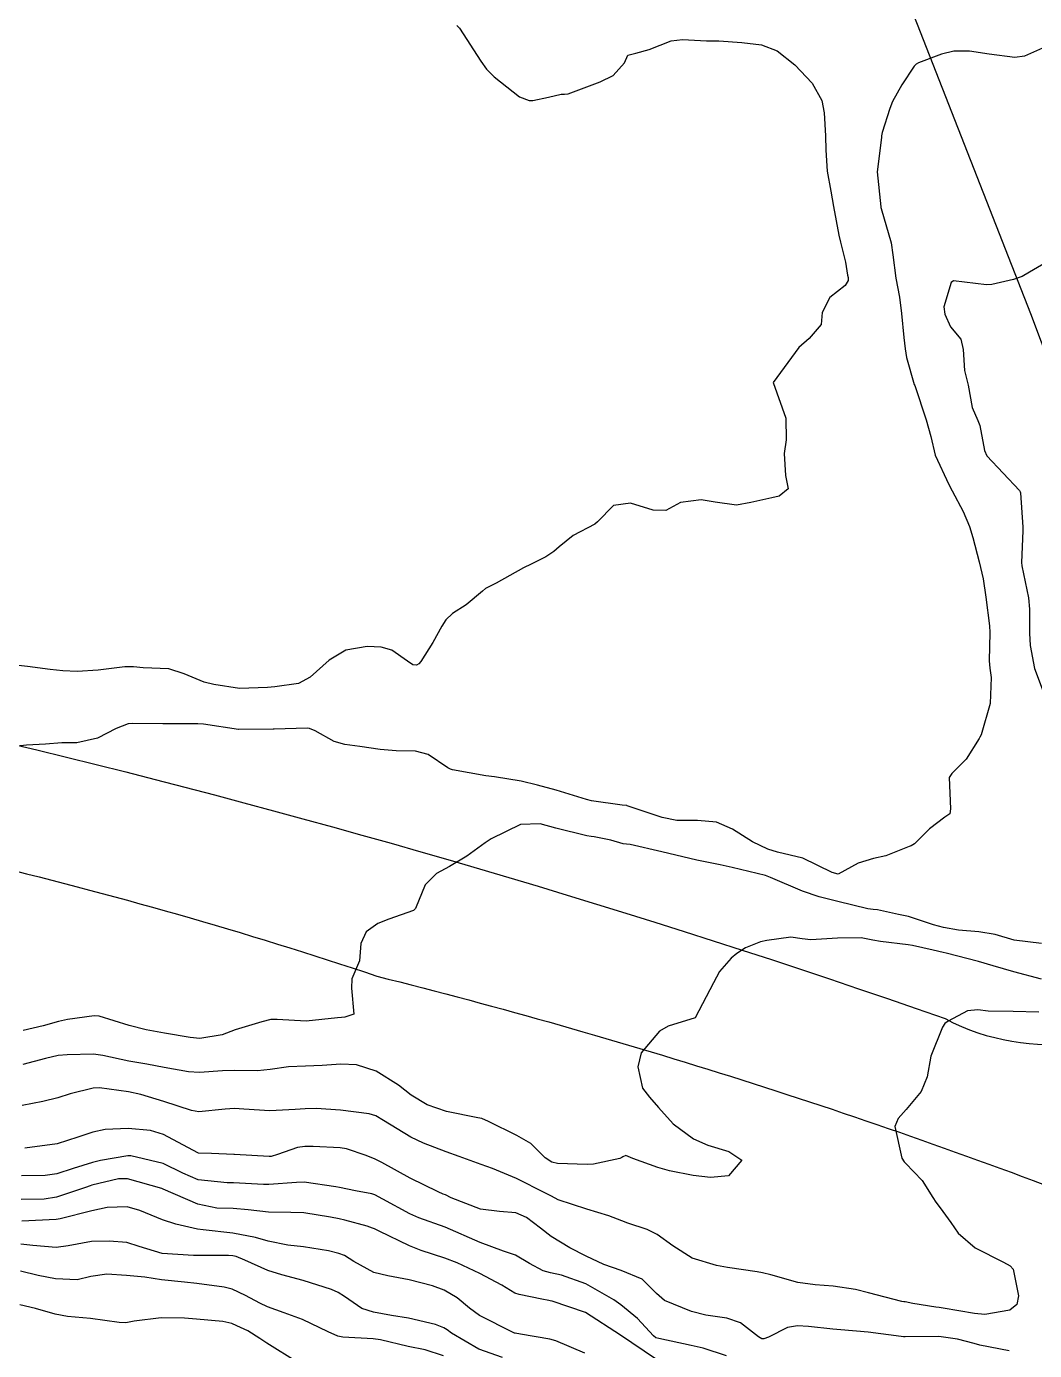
# Model space of a CAD drawing. Header units: metres. Extents: x 292545 to 299085, y 7450245 to 7463078.
# Drawn here: x 292747.6 to 292804.7, y 7462855.1 to 7462930.1 of the extents above; entities that cross this region are included whole.
import ezdxf

# ---------------------------------------------------------------- set-up
doc = ezdxf.new("R2010")
doc.units = ezdxf.units.M
for name, color, linetype in [('Curvas de Nivel 1m', 11, 'Continuous'), ('Curvas de Nivel 5m', 15, 'Continuous'), ('Vias Primárias', 230, 'Continuous')]:
    doc.layers.add(name, color=color, linetype=linetype)

msp = doc.modelspace()

# ---------------------------------------------------------------- linework, layer by layer
at = {"layer": 'Curvas de Nivel 1m', "flags": 128}
for points, elevation in [([(292772.006, 7462930.111), (292772.141, 7462929.951), (292773.347, 7462928.091), (292773.667, 7462927.645), (292774.104, 7462927.205), (292775.543, 7462926.066), (292776.09, 7462925.856), (292776.293, 7462925.855), (292777.178, 7462926.049), (292777.908, 7462926.229), (292778.095, 7462926.215), (292778.304, 7462926.246), (292780.102, 7462926.923), (292780.833, 7462927.276), (292781.479, 7462927.996), (292781.679, 7462928.433), (292782.118, 7462928.542), (292782.884, 7462928.742), (292784.126, 7462929.232), (292784.767, 7462929.313), (292786.126, 7462929.24), (292786.828, 7462929.231), (292788.125, 7462929.152), (292789.237, 7462929.016), (292790.121, 7462928.672), (292791.117, 7462927.88), (292792.103, 7462926.839), (292792.654, 7462925.864), (292792.789, 7462925.157), (292792.846, 7462923.862), (292792.87, 7462923.047), (292792.952, 7462921.861), (292793.153, 7462920.732), (292793.316, 7462919.857), (292793.616, 7462918.237), (292793.706, 7462917.853), (292793.982, 7462916.718), (292794.108, 7462915.981), (292794.132, 7462915.848), (292794.14, 7462915.678), (292793.966, 7462915.404), (292793.094, 7462914.721), (292792.675, 7462913.863), (292792.601, 7462913.198), (292791.928, 7462912.405), (292791.34, 7462911.879), (292789.903, 7462909.9), (292790.614, 7462907.889), (292790.632, 7462906.659), (292790.511, 7462905.89), (292790.6, 7462904.648), (292790.742, 7462903.886), (292790.238, 7462903.482), (292789.825, 7462903.377), (292788.623, 7462903.11), (292787.819, 7462902.975), (292786.61, 7462903.143), (292785.823, 7462903.275), (292784.654, 7462903.124), (292783.813, 7462902.674), (292783.113, 7462902.677), (292781.819, 7462903.074), (292780.865, 7462902.957), (292779.964, 7462902.018), (292779.802, 7462901.897), (292778.577, 7462901.25), (292777.789, 7462900.604), (292777.489, 7462900.34), (292777.031, 7462900.048), (292776.2, 7462899.635), (292775.776, 7462899.417), (292774.231, 7462898.547), (292773.765, 7462898.324), (292773.611, 7462898.245), (292773.446, 7462898.093), (292772.532, 7462897.321), (292771.744, 7462896.84), (292771.368, 7462896.484), (292771.154, 7462896.116), (292770.641, 7462895.204), (292769.954, 7462894.128), (292769.843, 7462893.996), (292769.71, 7462893.914), (292769.506, 7462893.928), (292769.213, 7462894.137), (292768.322, 7462894.754), (292767.721, 7462894.923), (292766.914, 7462894.975), (292765.719, 7462894.768), (292764.779, 7462894.194), (292763.703, 7462893.226), (292763.032, 7462892.885), (292761.698, 7462892.692), (292761.287, 7462892.644), (292759.696, 7462892.59), (292758.249, 7462892.822), (292757.7, 7462892.958), (292756.576, 7462893.42), (292755.707, 7462893.697), (292754.258, 7462893.764), (292753.708, 7462893.813), (292753.204, 7462893.824), (292751.706, 7462893.639), (292750.517, 7462893.549), (292749.705, 7462893.584), (292748.992, 7462893.667), (292747.707, 7462893.829), (292747.197, 7462893.887)], 719), ([(292805.311, 7462928.899), (292804.119, 7462928.364), (292803.563, 7462928.291), (292802.12, 7462928.494), (292801.011, 7462928.655), (292800.122, 7462928.647), (292799.427, 7462928.48), (292798.115, 7462928.001), (292797.989, 7462927.926), (292797.868, 7462927.802), (292797.17, 7462926.742), (292796.65, 7462925.814), (292796.492, 7462925.411), (292796.066, 7462924.044), (292796.026, 7462923.858), (292796.023, 7462923.821), (292796.019, 7462923.777), (292795.77, 7462921.824), (292795.983, 7462919.851), (292795.99, 7462919.82), (292795.995, 7462919.802), (292796.012, 7462919.746), (292796.577, 7462917.814), (292796.672, 7462917.127), (292796.831, 7462915.811), (292797.034, 7462914.732), (292797.162, 7462913.808), (292797.289, 7462912.447), (292797.355, 7462911.806), (292797.438, 7462911.327), (292797.881, 7462909.8), (292797.902, 7462909.742), (292798.559, 7462907.793), (292798.809, 7462906.845), (292799.065, 7462905.788), (292799.828, 7462904.129), (292800.025, 7462903.777), (292800.648, 7462902.604), (292801.01, 7462901.762), (292801.182, 7462901.144), (292801.55, 7462899.762), (292801.769, 7462898.807), (292801.929, 7462897.757), (292802.131, 7462896.148), (292802.147, 7462895.754), (292802.117, 7462894.154), (292802.153, 7462893.753), (292802.235, 7462893.222), (292802.174, 7462891.753), (292801.665, 7462889.979), (292801.593, 7462889.832), (292801.543, 7462889.761), (292800.811, 7462888.602), (292799.999, 7462887.776), (292799.858, 7462887.55), (292799.926, 7462885.777), (292799.881, 7462885.506), (292799.608, 7462885.309), (292798.73, 7462884.661), (292797.885, 7462883.797), (292797.699, 7462883.691), (292797.591, 7462883.648), (292796.276, 7462883.126), (292795.58, 7462882.966), (292794.707, 7462882.707), (292793.567, 7462882.095), (292793.232, 7462882.191), (292791.58, 7462882.995), (292790.138, 7462883.341), (292789.587, 7462883.505), (292788.724, 7462883.909), (292787.6, 7462884.627), (292786.696, 7462885.026), (292785.605, 7462885.117), (292784.443, 7462885.123), (292783.606, 7462885.293), (292781.641, 7462885.961), (292781.613, 7462885.968), (292781.594, 7462885.972), (292781.356, 7462885.994), (292779.616, 7462886.24), (292779.325, 7462886.315), (292777.625, 7462886.844), (292776.553, 7462887.127), (292775.632, 7462887.356), (292774.129, 7462887.589), (292773.636, 7462887.653), (292771.752, 7462887.999), (292771.642, 7462888.026), (292771.489, 7462888.112), (292770.376, 7462888.855), (292769.652, 7462889.04), (292768.57, 7462889.064), (292767.653, 7462889.14), (292766.517, 7462889.309), (292765.655, 7462889.426), (292765.058, 7462889.59), (292763.982, 7462890.205), (292763.665, 7462890.33), (292763.529, 7462890.347), (292761.664, 7462890.292), (292761.605, 7462890.29), (292759.663, 7462890.27), (292759.641, 7462890.273), (292757.667, 7462890.57), (292757.35, 7462890.601), (292755.667, 7462890.602), (292755.367, 7462890.603), (292753.667, 7462890.612), (292753.406, 7462890.585), (292752.727, 7462890.334), (292751.657, 7462889.775), (292750.504, 7462889.512), (292749.654, 7462889.51), (292748.722, 7462889.452), (292747.653, 7462889.393), (292746.764, 7462889.297)], 718), ([(292805.987, 7462917.073), (292804.398, 7462916.146), (292803.975, 7462915.903), (292803.493, 7462915.735), (292802.269, 7462915.446), (292801.968, 7462915.441), (292800.088, 7462915.661), (292799.97, 7462915.56), (292799.552, 7462914.181), (292799.599, 7462913.783), (292799.936, 7462913.065), (292800.52, 7462912.363), (292800.651, 7462911.769), (292800.722, 7462910.578), (292800.92, 7462909.765), (292801.154, 7462908.49), (292801.477, 7462907.756), (292801.584, 7462907.468), (292801.856, 7462906.059), (292801.981, 7462905.749), (292803.824, 7462903.791), (292803.864, 7462903.73), (292803.883, 7462903.668), (292804.019, 7462901.728), (292804.018, 7462901.51), (292803.941, 7462899.728), (292803.972, 7462899.537), (292804.349, 7462897.724), (292804.394, 7462897.076), (292804.39, 7462895.723), (292804.428, 7462895.021), (292804.68, 7462893.72), (292805.282, 7462892.121)], 717), ([(292805.082, 7462878.16), (292803.529, 7462878.361), (292802.457, 7462878.671), (292801.534, 7462878.826), (292800.381, 7462878.925), (292799.536, 7462879.07), (292798.97, 7462879.221), (292797.542, 7462879.692), (292797.458, 7462879.718), (292796.977, 7462879.808), (292795.793, 7462880.074), (292795.546, 7462880.091), (292795.256, 7462880.123), (292793.55, 7462880.535), (292792.492, 7462880.805), (292791.555, 7462881.119), (292789.739, 7462881.898), (292789.564, 7462881.974), (292789.454, 7462882.012), (292787.571, 7462882.468), (292786.889, 7462882.615), (292785.577, 7462882.882), (292784.387, 7462883.156), (292783.587, 7462883.347), (292781.804, 7462883.775), (292781.591, 7462883.794), (292781.406, 7462883.807), (292780.719, 7462884.003), (292779.768, 7462884.191), (292779.595, 7462884.222), (292779.358, 7462884.26), (292777.599, 7462884.681), (292776.719, 7462884.931), (292775.601, 7462884.9), (292773.945, 7462884.085), (292773.591, 7462883.86), (292772.568, 7462883.115), (292771.577, 7462882.518), (292770.853, 7462882.121), (292770.214, 7462881.48), (292769.652, 7462880.138), (292769.542, 7462880.032), (292768.141, 7462879.55), (292767.534, 7462879.3), (292766.869, 7462878.828), (292766.569, 7462878.17), (292766.494, 7462877.189), (292766.062, 7462876.174), (292766.038, 7462875.631), (292766.17, 7462874.173), (292765.657, 7462873.992), (292765.471, 7462873.981), (292765.244, 7462873.957), (292763.468, 7462873.761), (292761.831, 7462873.865), (292761.469, 7462873.856), (292760.966, 7462873.736), (292759.463, 7462873.271), (292758.723, 7462873.004), (292757.458, 7462872.796), (292756.902, 7462872.842), (292755.461, 7462873.086), (292754.425, 7462873.278), (292753.465, 7462873.526), (292751.769, 7462874.048), (292751.47, 7462874.073), (292749.97, 7462873.863), (292749.467, 7462873.757), (292748.595, 7462873.514), (292747.461, 7462873.25)], 717), ([(292805.075, 7462876.138), (292803.505, 7462876.565), (292802.348, 7462876.91), (292801.514, 7462877.142), (292799.687, 7462877.612), (292799.521, 7462877.651), (292798.948, 7462877.789), (292797.775, 7462878.056), (292797.526, 7462878.097), (292795.973, 7462878.269), (292795.528, 7462878.354), (292794.875, 7462878.491), (292793.529, 7462878.457), (292792.02, 7462878.365), (292791.528, 7462878.431), (292790.897, 7462878.519), (292789.527, 7462878.341), (292789.174, 7462878.256), (292788.335, 7462877.912), (292787.835, 7462877.6), (292787.514, 7462877.342), (292786.855, 7462876.577), (292786.521, 7462875.935), (292785.473, 7462873.95), (292783.954, 7462873.479), (292783.465, 7462873.208), (292782.435, 7462871.985), (292782.24, 7462871.189), (292782.493, 7462869.984), (292782.905, 7462869.465), (292783.412, 7462868.885), (292784.235, 7462867.962), (292785.395, 7462867.115), (292786.207, 7462866.754), (292787.38, 7462866.402), (292788.112, 7462865.913), (292787.364, 7462865.015), (292786.345, 7462864.918), (292785.369, 7462865.032), (292784.033, 7462865.303), (292783.376, 7462865.494), (292781.947, 7462865.992), (292781.562, 7462866.175), (292781.384, 7462866.092), (292781.33, 7462866.054), (292781.213, 7462866.002), (292779.723, 7462865.672), (292779.378, 7462865.66), (292777.698, 7462865.717), (292777.379, 7462865.792), (292776.998, 7462866.046), (292776.181, 7462866.848), (292775.395, 7462867.308), (292773.782, 7462868.086), (292773.405, 7462868.259), (292773.191, 7462868.306), (292771.408, 7462868.665), (292770.324, 7462869.038), (292769.417, 7462869.591), (292768.695, 7462870.147), (292767.435, 7462870.94), (292766.312, 7462871.299), (292765.44, 7462871.341), (292764.379, 7462871.255), (292763.438, 7462871.216), (292762.477, 7462871.179), (292761.435, 7462871.033), (292760.711, 7462870.964), (292759.434, 7462870.981), (292758.736, 7462870.964), (292757.439, 7462870.872), (292756.819, 7462870.907), (292755.441, 7462871.149), (292754.46, 7462871.332), (292753.445, 7462871.516), (292751.963, 7462871.83), (292751.448, 7462871.899), (292749.942, 7462871.871), (292749.447, 7462871.821), (292748.724, 7462871.659), (292747.442, 7462871.309)], 716), ([(292803.254, 7462855.116), (292801.583, 7462855.432), (292801.259, 7462855.527), (292800.318, 7462855.769), (292799.264, 7462855.921), (292797.361, 7462855.905), (292797.264, 7462855.909), (292797.141, 7462855.934), (292795.266, 7462856.165), (292793.716, 7462856.302), (292793.268, 7462856.349), (292791.889, 7462856.49), (292791.269, 7462856.522), (292790.71, 7462856.444), (292789.628, 7462855.896), (292789.371, 7462855.79), (292789.261, 7462855.794), (292789.059, 7462855.903), (292788.055, 7462856.703), (292787.273, 7462856.96), (292786.086, 7462857.131), (292785.277, 7462857.338), (292783.744, 7462857.965), (292783.287, 7462858.358), (292782.478, 7462859.165), (292781.3, 7462859.669), (292780.305, 7462860.01), (292779.31, 7462860.473), (292778.398, 7462860.947), (292777.326, 7462861.588), (292776.732, 7462862.049), (292775.943, 7462862.665), (292775.341, 7462862.917), (292774.414, 7462863.007), (292773.343, 7462863.141), (292771.682, 7462863.774), (292771.351, 7462863.939), (292771.229, 7462863.989), (292770.938, 7462864.116), (292769.364, 7462864.894), (292767.758, 7462865.776), (292767.38, 7462865.963), (292766.871, 7462866.168), (292765.745, 7462866.543), (292765.387, 7462866.604), (292763.86, 7462866.676), (292763.388, 7462866.682), (292762.98, 7462866.621), (292761.844, 7462866.225), (292761.492, 7462866.118), (292761.381, 7462866.11), (292759.415, 7462866.227), (292759.382, 7462866.229), (292758.116, 7462866.273), (292757.383, 7462866.31), (292757.341, 7462866.323), (292755.393, 7462867.355), (292754.664, 7462867.579), (292753.397, 7462867.695), (292752.106, 7462867.633), (292751.394, 7462867.486), (292750.545, 7462867.205), (292749.387, 7462866.826), (292747.563, 7462866.576)], 714), ([(292787.247, 7462854.836), (292785.933, 7462855.263), (292785.255, 7462855.425), (292783.423, 7462855.806), (292783.261, 7462855.86), (292783.127, 7462855.972), (292782.227, 7462856.941), (292781.28, 7462857.721), (292780.873, 7462858.004), (292779.292, 7462858.909), (292777.925, 7462859.405), (292777.298, 7462859.523), (292776.886, 7462859.634), (292776.113, 7462860.058), (292775.31, 7462860.521), (292774.633, 7462860.757), (292773.324, 7462861.243), (292771.333, 7462862.11), (292769.851, 7462862.645), (292769.34, 7462862.873), (292767.807, 7462863.697), (292767.351, 7462863.935), (292767.181, 7462863.992), (292766.255, 7462864.176), (292765.355, 7462864.358), (292765.153, 7462864.395), (292763.36, 7462864.651), (292762.926, 7462864.647), (292761.357, 7462864.529), (292761.058, 7462864.534), (292759.358, 7462864.614), (292759.004, 7462864.618), (292757.361, 7462864.786), (292756.494, 7462865.161), (292755.374, 7462865.713), (292753.561, 7462866.147), (292753.38, 7462866.148), (292751.837, 7462865.884), (292751.374, 7462865.775), (292750.294, 7462865.436), (292749.364, 7462865.137), (292748.714, 7462865.028), (292747.362, 7462865.011)], 713), ([(292783.243, 7462854.656), (292781.263, 7462856), (292779.276, 7462857.282), (292777.399, 7462857.922), (292777.282, 7462857.95), (292777.208, 7462857.967), (292776.809, 7462858.047), (292775.519, 7462858.3), (292775.286, 7462858.388), (292774.542, 7462858.83), (292773.304, 7462859.5), (292772.019, 7462860.103), (292771.315, 7462860.363), (292769.984, 7462860.795), (292769.322, 7462861.057), (292767.593, 7462861.895), (292767.332, 7462862.018), (292767.228, 7462862.058), (292766.918, 7462862.166), (292765.668, 7462862.516), (292765.337, 7462862.59), (292764.852, 7462862.681), (292763.34, 7462862.926), (292762.611, 7462862.946), (292761.34, 7462862.963), (292760.191, 7462863.097), (292759.342, 7462863.166), (292758.416, 7462863.195), (292757.344, 7462863.415), (292755.385, 7462864.267), (292755.353, 7462864.283), (292755.312, 7462864.301), (292753.361, 7462864.843), (292752.853, 7462864.843), (292751.355, 7462864.49), (292751.25, 7462864.455), (292750.992, 7462864.354), (292749.347, 7462863.804), (292748.657, 7462863.691), (292747.346, 7462863.682)], 712), ([(292779.247, 7462854.985), (292777.607, 7462855.687), (292777.259, 7462855.781), (292775.591, 7462856.065), (292775.304, 7462856.11), (292775.263, 7462856.121), (292775.176, 7462856.159), (292773.273, 7462857.121), (292772.717, 7462857.538), (292772.01, 7462858.109), (292771.289, 7462858.542), (292770.622, 7462858.798), (292769.298, 7462859.134), (292768.098, 7462859.355), (292767.304, 7462859.554), (292766.173, 7462860.177), (292765.633, 7462860.502), (292765.317, 7462860.629), (292764.745, 7462860.769), (292763.321, 7462861.008), (292762.439, 7462861.101), (292761.324, 7462861.327), (292760.608, 7462861.523), (292759.328, 7462861.776), (292757.647, 7462861.959), (292757.33, 7462861.999), (292756.1, 7462862.292), (292755.335, 7462862.535), (292754.069, 7462863.048), (292753.342, 7462863.259), (292752.222, 7462863.222), (292751.34, 7462863.029), (292749.549, 7462862.581), (292749.335, 7462862.554), (292747.385, 7462862.451)], 711), ([(292771.244, 7462854.83), (292770.209, 7462855.17), (292769.251, 7462855.37), (292767.68, 7462855.732), (292767.257, 7462855.795), (292765.549, 7462855.896), (292765.259, 7462855.951), (292764.716, 7462856.195), (292763.27, 7462856.898), (292762.221, 7462857.273), (292761.277, 7462857.615), (292760.85, 7462857.808), (292760.047, 7462858.249), (292759.288, 7462858.604), (292758.842, 7462858.712), (292757.293, 7462858.932), (292756.588, 7462858.993), (292755.295, 7462859.136), (292754.336, 7462859.276), (292753.299, 7462859.379), (292752.19, 7462859.451), (292751.297, 7462859.316), (292750.516, 7462859.14), (292749.295, 7462859.188), (292748.305, 7462859.383), (292747.301, 7462859.617)], 709), ([(292762.993, 7462854.456), (292761.253, 7462855.544), (292760.845, 7462855.823), (292760.17, 7462856.246), (292759.548, 7462856.538), (292759.267, 7462856.656), (292758.751, 7462856.782), (292757.269, 7462856.911), (292756.591, 7462856.966), (292755.27, 7462856.984), (292753.739, 7462856.795), (292753.267, 7462856.706), (292752.886, 7462856.714), (292751.269, 7462856.94), (292749.967, 7462857.067), (292749.271, 7462857.182), (292748.149, 7462857.517), (292747.276, 7462857.719)], 708)]:
    msp.add_lwpolyline(points, dxfattribs=dict(at, elevation=elevation))
at = {"layer": 'Curvas de Nivel 5m', "flags": 128}
for points, elevation in [([(292804.923, 7462874.271), (292803.479, 7462874.315), (292802.062, 7462874.335), (292801.479, 7462874.414), (292800.898, 7462874.346), (292799.79, 7462873.777), (292799.613, 7462873.637), (292799.469, 7462873.431), (292798.811, 7462871.79), (292798.602, 7462870.626), (292798.277, 7462869.797), (292797.413, 7462868.78), (292796.963, 7462868.259), (292796.786, 7462867.816), (292797.172, 7462866.016), (292797.298, 7462865.811), (292797.372, 7462865.735), (292798.328, 7462864.761), (292798.931, 7462863.786), (292799.102, 7462863.535), (292799.347, 7462863.215), (292799.938, 7462862.373), (292800.359, 7462861.77), (292801.321, 7462860.936), (292802.917, 7462860.136), (292803.306, 7462859.93), (292803.467, 7462859.738), (292803.783, 7462858.227), (292803.676, 7462857.734), (292803.28, 7462857.41), (292801.864, 7462857.168), (292801.278, 7462857.23), (292799.518, 7462857.54), (292799.281, 7462857.575), (292799.093, 7462857.595), (292797.792, 7462857.802), (292797.364, 7462857.889), (292797.284, 7462857.898), (292797.181, 7462857.914), (292795.289, 7462858.407), (292794.543, 7462858.585), (292793.292, 7462858.783), (292792.279, 7462858.852), (292791.294, 7462858.986), (292789.768, 7462859.426), (292789.299, 7462859.539), (292788.982, 7462859.587), (292787.302, 7462859.838), (292786.692, 7462859.936), (292785.309, 7462860.367), (292784.215, 7462861.066), (292783.329, 7462861.706), (292782.76, 7462861.979), (292781.678, 7462862.336), (292781.338, 7462862.466), (292780.593, 7462862.755), (292779.344, 7462863.136), (292777.725, 7462863.661), (292777.351, 7462863.864), (292777.241, 7462863.931), (292777.021, 7462864.045), (292775.365, 7462864.866), (292774.022, 7462865.434), (292773.376, 7462865.659), (292772.127, 7462866.103), (292771.386, 7462866.383), (292770.119, 7462866.858), (292769.394, 7462867.199), (292767.846, 7462868.156), (292767.406, 7462868.419), (292767.043, 7462868.528), (292765.408, 7462868.729), (292764.031, 7462868.822), (292763.409, 7462868.814), (292762.854, 7462868.77), (292761.408, 7462868.702), (292759.945, 7462868.789), (292759.409, 7462868.82), (292758.893, 7462868.783), (292757.408, 7462868.647), (292756.985, 7462868.708), (292755.417, 7462869.23), (292754.119, 7462869.623), (292753.425, 7462869.776), (292751.777, 7462869.997), (292751.427, 7462869.984), (292750.129, 7462869.656), (292749.419, 7462869.438), (292748.575, 7462869.223), (292747.412, 7462869.003)], 715), ([(292774.578, 7462854.742), (292773.25, 7462855.208), (292771.688, 7462856.114), (292771.448, 7462856.301), (292771.266, 7462856.426), (292770.794, 7462856.598), (292769.271, 7462856.963), (292768.3, 7462857.122), (292767.274, 7462857.306), (292766.626, 7462857.519), (292765.647, 7462858.185), (292765.286, 7462858.423), (292764.898, 7462858.585), (292763.296, 7462859.098), (292762.098, 7462859.425), (292761.305, 7462859.67), (292759.993, 7462860.25), (292759.506, 7462860.448), (292759.315, 7462860.491), (292759.069, 7462860.509), (292757.315, 7462860.506), (292757.094, 7462860.503), (292755.316, 7462860.621), (292754.023, 7462861.023), (292753.322, 7462861.241), (292752.333, 7462861.33), (292751.322, 7462861.301), (292750.002, 7462861.052), (292749.319, 7462860.966), (292748.008, 7462861.078), (292747.321, 7462861.159)], 710)]:
    msp.add_lwpolyline(points, dxfattribs=dict(at, elevation=elevation))
at = {"layer": 'Vias Primárias'}
msp.add_lwpolyline([(292692.157, 7462899.686, -0.050718), (292799.626, 7462873.912, 0.319434), (292814.315, 7462875.905, 0.305243), (292815.122, 7462886.823, 0.060769), (292813.256, 7462890.44), (292804.463, 7462913.785), (292778.756, 7462979.479), (292780.398, 7462980.122), (292777.819, 7462986.712), (292771.663, 7463001.987), (292770.593, 7463001.556), (292762.054, 7463021.794), (292755.721, 7463037.517, 0.385725), (292736.586, 7463046.799, 0.313137), (292728.128, 7463036.323), (292703.247, 7462951.208), (292688.915, 7462905.818, 0.506864)], format="xyb", close=True, dxfattribs=at)
msp.add_lwpolyline([(292544.903, 7462919.12, 0.001269), (292549.523, 7462917.527, 0.039704), (292579.381, 7462910.015, -0.007847), (292624.076, 7462904.689, -0.004949), (292674.492, 7462894.949, -0.030952), (292721.622, 7462887.278, -0.044186), (292767.469, 7462876.32, -0.030651), (292808.376, 7462863.319, 0.000174), (292847.679, 7462849.03, 0.010271), (292930.683, 7462816.967, -0.027484), (292972.995, 7462800.572, 0.004585), (293015.428, 7462787.309, 0.058276), (293044.903, 7462779.523)], format="xyb", dxfattribs=at)

doc.saveas('drawing.dxf')
